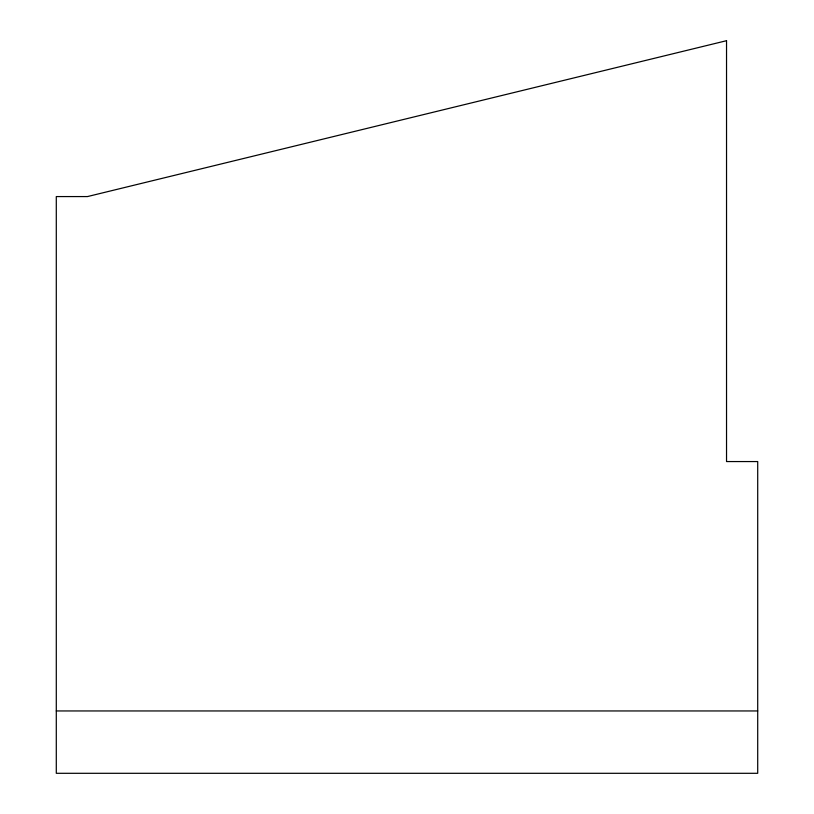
<?xml version="1.0" encoding="UTF-8"?>
<svg xmlns="http://www.w3.org/2000/svg" width="814" height="814" viewBox="0 0 814 814"><rect width="100%" height="100%" fill="white"/><g stroke="black" fill="none" stroke-linecap="round" stroke-linejoin="round"><path stroke-width="1.22" d="M56.288 710.948L757.712 710.948M726.536 40.7L87.464 196.571L56.288 196.571L56.288 773.3L757.712 773.3L757.712 461.558L726.536 461.558L726.536 40.7"/></g></svg>
